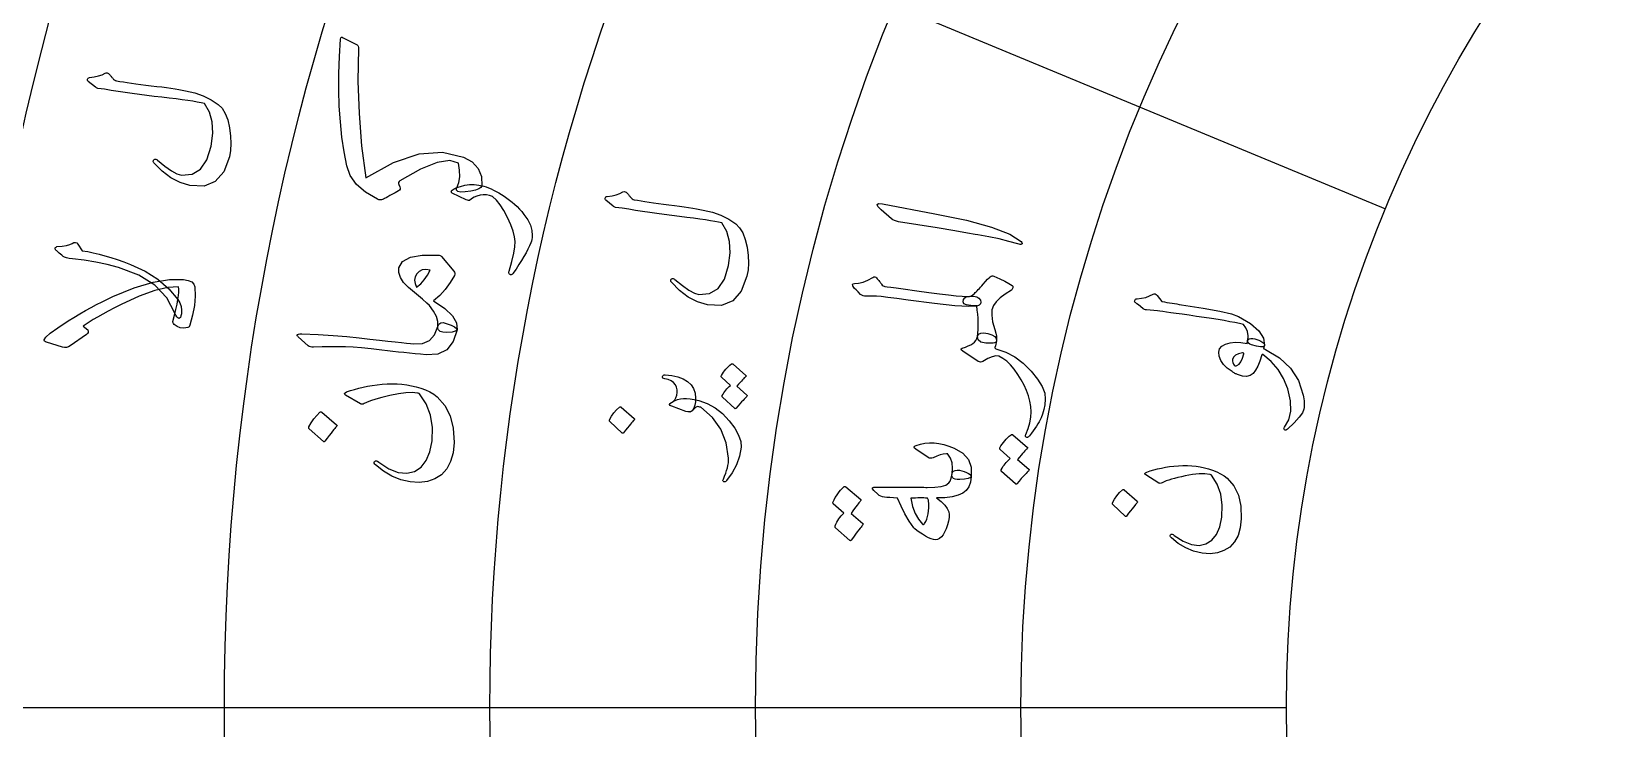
# Model space of a CAD drawing. Header units: millimetres. Extents: x -65 to 65, y -65 to 74.
# Drawn here: x -42.93 to -16.32, y -0.35 to 11.34 of the extents above; entities that cross this region are included whole.
import ezdxf

# ---------------------------------------------------------------- set-up
doc = ezdxf.new("R2010")
doc.units = ezdxf.units.MM
for name, color, linetype in [('CUT_OUTER', 1, 'Continuous'), ('ENGRAVE', 7, 'Continuous'), ('ENGRAVE_FINE', 8, 'Continuous'), ('GUIDE', 3, 'Continuous'), ('TEXT', 5, 'Continuous')]:
    doc.layers.add(name, color=color, linetype=linetype)

msp = doc.modelspace()

# ---------------------------------------------------------------- linework, layer by layer
at = {"layer": 'CUT_OUTER'}
msp.add_arc((0.0001, -0.0001), 64.9999, 179.965066, 0.000048, dxfattribs=at)
at = {"layer": 'ENGRAVE'}
for radius in [57.525, 48.6086, 39.6922, 30.7759, 21.8595]:
    msp.add_circle((0, 0), radius, dxfattribs=at)
at = {"layer": 'ENGRAVE_FINE'}
for points in [[(-28.4332, 11.7774), (-20.1955, 8.3653)], [(-48.6086, 0), (-39.6922, 0)], [(-39.6923, 0), (-30.7759, 0)], [(-30.7759, 0), (-21.8595, 0)]]:
    msp.add_lwpolyline(points, dxfattribs=at)
for radius in [53.0668, 44.1504, 35.2341, 26.3177]:
    msp.add_circle((0, 0), radius, dxfattribs=at)
at = {"layer": 'GUIDE'}
msp.add_circle((0, 0), 59.475, dxfattribs=at)
at = {"layer": 'TEXT'}
for points in [[(-37.6976, 11.2371), (-37.4652, 11.1159), (-37.4541, 11.1062), (-37.4466, 11.0925), (-37.4426, 11.0748), (-37.4421, 11.0533), (-37.45, 10.5094), (-37.4321, 9.966), (-37.3884, 9.4239), (-37.3191, 8.8838), (-36.8521, 9.1456), (-36.4223, 9.2888), (-36.031, 9.3173), (-35.6784, 9.2349), (-35.5312, 9.1519), (-35.4312, 9.0434), (-35.3779, 8.9095), (-35.3713, 8.7501), (-35.384, 8.7229), (-35.4192, 8.6994), (-35.4768, 8.6795), (-35.5568, 8.6631), (-35.652, 8.6503), (-35.7236, 8.6482), (-35.7716, 8.657), (-35.7959, 8.6769), (-35.7982, 8.6858), (-35.7978, 8.6959), (-35.7948, 8.7072), (-35.7892, 8.7198), (-35.7562, 8.8061), (-35.7411, 8.9038), (-35.7438, 9.013), (-35.7643, 9.134), (-35.9081, 9.1777), (-36.1198, 9.1438), (-36.3993, 9.0304), (-36.7457, 8.8348), (-36.76, 8.8227), (-36.7678, 8.8087), (-36.7691, 8.7926), (-36.7639, 8.7744), (-36.747, 8.7362), (-36.7401, 8.7141), (-36.7418, 8.695), (-36.7521, 8.679), (-36.771, 8.6659), (-36.8238, 8.6368), (-36.871, 8.6109), (-36.9124, 8.588), (-36.9483, 8.5684), (-36.9785, 8.5519), (-37.0031, 8.5386), (-37.022, 8.5286), (-37.0353, 8.5217), (-37.0563, 8.5156), (-37.0779, 8.5143), (-37.1003, 8.518), (-37.1234, 8.5267), (-37.3238, 8.6434), (-37.4767, 8.776), (-37.5818, 8.9244), (-37.6389, 9.0885), (-37.683, 9.3249), (-37.7185, 9.5702), (-37.7451, 9.8241), (-37.7628, 10.0867), (-37.7714, 10.3574), (-37.771, 10.6356), (-37.7613, 10.9213), (-37.7422, 11.2142), (-37.7397, 11.2338), (-37.7314, 11.2442), (-37.7174, 11.2452), (-37.6976, 11.2371)], [(-41.9791, 10.5031), (-41.9872, 10.5112), (-41.9922, 10.5202), (-41.9941, 10.5302), (-41.9928, 10.5412), (-41.9884, 10.5513), (-41.9808, 10.559), (-41.9702, 10.5641), (-41.9565, 10.5667), (-41.8772, 10.579), (-41.8071, 10.5956), (-41.7463, 10.6166), (-41.6948, 10.6421), (-41.6768, 10.6489), (-41.6585, 10.6475), (-41.6398, 10.6378), (-41.6207, 10.6198), (-41.6119, 10.6091), (-41.6035, 10.599), (-41.5954, 10.5894), (-41.5875, 10.5803), (-41.5801, 10.5718), (-41.5734, 10.5639), (-41.5674, 10.5565), (-41.562, 10.5498), (-41.5521, 10.5383), (-41.5392, 10.5285), (-41.5233, 10.5207), (-41.5045, 10.5146), (-41.4495, 10.5048), (-41.3894, 10.4949), (-41.3241, 10.4849), (-41.2536, 10.4749), (-41.178, 10.4647), (-41.0974, 10.4539), (-41.0116, 10.4427), (-40.9208, 10.431), (-40.8298, 10.4206), (-40.7445, 10.4101), (-40.6648, 10.3995), (-40.5908, 10.3889), (-40.5221, 10.3783), (-40.4585, 10.368), (-40.4001, 10.3579), (-40.3468, 10.3481), (-40.1907, 10.3125), (-40.0471, 10.2622), (-39.9159, 10.1974), (-39.7971, 10.1182), (-39.7317, 10.0542), (-39.6782, 9.9675), (-39.6364, 9.8583), (-39.6061, 9.7265), (-39.5879, 9.5877), (-39.5819, 9.4602), (-39.5882, 9.344), (-39.6069, 9.2388), (-39.7032, 8.9869), (-39.8453, 8.8225), (-40.0342, 8.7453), (-40.2705, 8.756), (-40.4373, 8.8066), (-40.5938, 8.8874), (-40.7398, 8.9986), (-40.8751, 9.1405), (-40.8825, 9.1507), (-40.8863, 9.1605), (-40.8865, 9.1699), (-40.883, 9.1789), (-40.877, 9.188), (-40.8704, 9.1944), (-40.8632, 9.1982), (-40.8553, 9.1994), (-40.844, 9.1989), (-40.8337, 9.1962), (-40.8243, 9.1911), (-40.8159, 9.1838), (-40.6917, 9.0797), (-40.5831, 9.0032), (-40.4903, 8.954), (-40.4133, 8.9318), (-40.2337, 8.9468), (-40.0912, 9.033), (-39.9854, 9.1903), (-39.9154, 9.4187), (-39.8885, 9.6332), (-39.8982, 9.8237), (-39.9449, 9.9906), (-40.029, 10.1342), (-40.0842, 10.1456), (-40.1489, 10.1575), (-40.2233, 10.17), (-40.3074, 10.183), (-40.4013, 10.1964), (-40.5053, 10.21), (-40.6195, 10.2238), (-40.7437, 10.2377), (-40.8716, 10.2534), (-40.9974, 10.2693), (-41.121, 10.2854), (-41.2424, 10.3018), (-41.3617, 10.3185), (-41.4788, 10.336), (-41.5936, 10.3541), (-41.7061, 10.3729), (-41.8156, 10.3863), (-41.8276, 10.3899), (-41.8385, 10.3946), (-41.8483, 10.4002), (-41.857, 10.4069)], [(-35.8706, 8.6764), (-35.8372, 8.7006), (-35.7903, 8.7228), (-35.7299, 8.7431), (-35.6559, 8.7613), (-35.5769, 8.7735), (-35.4977, 8.7749), (-35.4183, 8.7657), (-35.3387, 8.7457), (-35.2983, 8.7329), (-35.257, 8.7177), (-35.2149, 8.7003), (-35.1719, 8.6807), (-35.1281, 8.6586), (-35.0836, 8.6339), (-35.0383, 8.6065), (-34.9923, 8.5764), (-34.9477, 8.5461), (-34.9041, 8.5136), (-34.8615, 8.4789), (-34.8199, 8.4421), (-34.7792, 8.403), (-34.7395, 8.3618), (-34.7008, 8.3185), (-34.663, 8.273), (-34.5995, 8.1814), (-34.555, 8.0918), (-34.5293, 8.0043), (-34.5226, 7.9186), (-34.5246, 7.8844), (-34.5293, 7.8526), (-34.5367, 7.8232), (-34.5467, 7.7961), (-34.5695, 7.7439), (-34.5965, 7.6882), (-34.6276, 7.6289), (-34.6628, 7.5659), (-34.7024, 7.4994), (-34.7465, 7.4293), (-34.7952, 7.3556), (-34.8484, 7.2782), (-34.8529, 7.271), (-34.8594, 7.2654), (-34.8678, 7.2616), (-34.8782, 7.2595), (-34.8875, 7.2595), (-34.8961, 7.2624), (-34.9041, 7.2683), (-34.9115, 7.2772), (-34.9149, 7.2846), (-34.9163, 7.2942), (-34.9159, 7.3062), (-34.9136, 7.3204), (-34.8668, 7.4834), (-34.8336, 7.6202), (-34.8145, 7.7311), (-34.8097, 7.8161), (-34.8202, 7.8982), (-34.8449, 7.9926), (-34.8837, 8.0995), (-34.9365, 8.2191), (-34.9984, 8.3359), (-35.0615, 8.4334), (-35.1258, 8.5117), (-35.1915, 8.5705), (-35.2418, 8.5907), (-35.293, 8.6016), (-35.3451, 8.6031), (-35.3981, 8.5951), (-35.4522, 8.5793), (-35.5, 8.5591), (-35.5413, 8.5346), (-35.5762, 8.5057), (-35.5833, 8.5032), (-35.595, 8.5047), (-35.6115, 8.51), (-35.6326, 8.5192), (-35.8667, 8.6308), (-35.8726, 8.6351), (-35.8773, 8.6408), (-35.8807, 8.6481), (-35.8827, 8.657), (-35.882, 8.6638), (-35.8798, 8.6693), (-35.8759, 8.6735), (-35.8706, 8.6764)], [(-33.2863, 8.509), (-33.2944, 8.5172), (-33.2993, 8.5264), (-33.3011, 8.5365), (-33.2997, 8.5476), (-33.2952, 8.5578), (-33.2876, 8.5655), (-33.2769, 8.5707), (-33.2632, 8.5733), (-33.1837, 8.5854), (-33.1135, 8.602), (-33.0525, 8.623), (-33.0006, 8.6485), (-32.9826, 8.6553), (-32.9643, 8.6538), (-32.9457, 8.6439), (-32.9267, 8.6257), (-32.9181, 8.6149), (-32.9097, 8.6047), (-32.9016, 8.595), (-32.8939, 8.5858), (-32.8865, 8.5771), (-32.8799, 8.5691), (-32.8739, 8.5617), (-32.8686, 8.5549), (-32.8588, 8.5432), (-32.8459, 8.5333), (-32.8301, 8.5253), (-32.8113, 8.5192), (-32.7564, 8.509), (-32.6964, 8.4988), (-32.6311, 8.4885), (-32.5607, 8.4782), (-32.4851, 8.4675), (-32.4045, 8.4563), (-32.3188, 8.4446), (-32.2281, 8.4324), (-32.1372, 8.4215), (-32.0519, 8.4105), (-31.9723, 8.3994), (-31.8983, 8.3883), (-31.8296, 8.3773), (-31.7662, 8.3666), (-31.7078, 8.3561), (-31.6546, 8.346), (-31.4987, 8.3093), (-31.3554, 8.258), (-31.2247, 8.1924), (-31.1063, 8.1126), (-31.0413, 8.0483), (-30.9882, 7.9616), (-30.9468, 7.8525), (-30.917, 7.7211), (-30.8992, 7.5828), (-30.8934, 7.456), (-30.8997, 7.3403), (-30.9184, 7.2358), (-31.0143, 6.9852), (-31.1559, 6.8214), (-31.3445, 6.7442), (-31.5808, 6.7542), (-31.7478, 6.8043), (-31.9045, 6.8845), (-32.0509, 6.9954), (-32.1864, 7.1372), (-32.1939, 7.1474), (-32.1977, 7.1573), (-32.1978, 7.1667), (-32.1944, 7.1757), (-32.1884, 7.1849), (-32.1818, 7.1913), (-32.1746, 7.1951), (-32.1667, 7.1963), (-32.1554, 7.1959), (-32.1451, 7.1931), (-32.1357, 7.1881), (-32.1272, 7.1808), (-32.0029, 7.0768), (-31.8942, 7.0004), (-31.8012, 6.9514), (-31.7242, 6.9294), (-31.5446, 6.9448), (-31.4023, 7.031), (-31.2968, 7.1879), (-31.2268, 7.4156), (-31.1996, 7.6293), (-31.2087, 7.8194), (-31.2548, 7.9862), (-31.3381, 8.13), (-31.3932, 8.1417), (-31.4579, 8.1541), (-31.5323, 8.167), (-31.6162, 8.1805), (-31.7101, 8.1944), (-31.814, 8.2086), (-31.9281, 8.223), (-32.0523, 8.2375), (-32.1801, 8.2538), (-32.3058, 8.2703), (-32.4293, 8.287), (-32.5507, 8.3038), (-32.67, 8.3211), (-32.7869, 8.3391), (-32.9017, 8.3576), (-33.0141, 8.3768), (-33.1236, 8.3907), (-33.1356, 8.3944), (-33.1464, 8.3991), (-33.1562, 8.4048), (-33.1649, 8.4116)], [(-28.6641, 8.3482), (-28.7181, 8.4023), (-28.7324, 8.4374), (-28.7069, 8.4533), (-28.6418, 8.45), (-27.7657, 8.2811), (-27.2291, 8.1734), (-26.809, 8.0589), (-26.5048, 7.9393), (-26.3162, 7.8155), (-26.3026, 7.7993), (-26.2964, 7.7866), (-26.2977, 7.7775), (-26.3064, 7.772), (-26.3184, 7.7691), (-26.3329, 7.7688), (-26.3499, 7.771), (-26.3695, 7.7759), (-26.5201, 7.8203), (-26.6818, 7.8605), (-26.8547, 7.8964), (-27.0388, 7.9278), (-27.0867, 7.9369), (-27.2163, 7.9598), (-27.4279, 7.9965), (-27.7215, 8.0465), (-28.3747, 8.1489), (-28.4087, 8.1567), (-28.4391, 8.1674), (-28.4658, 8.181), (-28.4889, 8.1976)], [(-40.4758, 6.8436), (-40.4422, 6.7873), (-40.4208, 6.7286), (-40.4115, 6.6676), (-40.4144, 6.6042), (-40.4222, 6.5688), (-40.4323, 6.5443), (-40.4447, 6.5306), (-40.4594, 6.5277), (-40.4766, 6.5353), (-40.493, 6.5525), (-40.5086, 6.5792), (-40.5235, 6.6156), (-40.6583, 6.872), (-40.8602, 7.085), (-41.13, 7.2544), (-41.4683, 7.3797), (-41.6604, 7.4296), (-41.8537, 7.4709), (-42.048, 7.5037), (-42.2436, 7.5278), (-42.3002, 7.5347), (-42.3447, 7.5433), (-42.377, 7.5535), (-42.3972, 7.5654), (-42.4227, 7.5876), (-42.4454, 7.6072), (-42.4652, 7.6241), (-42.4823, 7.6385), (-42.4965, 7.6504), (-42.5079, 7.6601), (-42.5163, 7.6676), (-42.5219, 7.6729), (-42.5285, 7.6826), (-42.5324, 7.6918), (-42.5335, 7.7006), (-42.5318, 7.7088), (-42.5262, 7.7184), (-42.5198, 7.7254), (-42.5127, 7.7296), (-42.5048, 7.7312), (-42.4165, 7.7406), (-42.3445, 7.753), (-42.2887, 7.7682), (-42.2491, 7.7864), (-42.2207, 7.8005), (-42.1953, 7.8028), (-42.1729, 7.7933), (-42.1534, 7.7722), (-42.0783, 7.6637), (-41.9876, 7.6488), (-41.8942, 7.6298), (-41.798, 7.6067), (-41.6991, 7.5796), (-41.5972, 7.5487), (-41.492, 7.5141), (-41.3836, 7.4759), (-41.272, 7.4341), (-41.0238, 7.3203), (-40.8086, 7.1839), (-40.626, 7.0249), (-40.4758, 6.8436)], [(-36.7627, 7.378), (-36.7004, 7.4827), (-36.5699, 7.5528), (-36.3715, 7.5882), (-36.1052, 7.5887), (-36.0864, 7.5868), (-36.0705, 7.5823), (-36.0574, 7.5752), (-36.0472, 7.5655), (-35.8424, 7.3212), (-35.8302, 7.3048), (-35.8243, 7.2874), (-35.8246, 7.2689), (-35.8311, 7.2495), (-35.9027, 7.1273), (-35.9848, 7.0151), (-36.0775, 6.9127), (-36.1808, 6.8201), (-35.993, 6.6947), (-35.8647, 6.5725), (-35.7959, 6.4534), (-35.7866, 6.3367), (-35.7935, 6.325), (-35.8098, 6.3146), (-35.8356, 6.3053), (-35.8708, 6.2973), (-35.9558, 6.2902), (-36.0222, 6.2939), (-36.0703, 6.3084), (-36.0999, 6.3338), (-36.1057, 6.3467), (-36.1089, 6.3609), (-36.1096, 6.3765), (-36.1077, 6.3935), (-36.1072, 6.4764), (-36.1309, 6.5619), (-36.1788, 6.6502), (-36.2509, 6.7415), (-36.2946, 6.7838), (-36.3672, 6.8488), (-36.4686, 6.9365), (-36.5987, 7.0474), (-36.6826, 7.1311), (-36.7379, 7.2142), (-36.7646, 7.2966), (-36.7627, 7.378)], [(-36.4651, 7.0513), (-36.3965, 7.1074), (-36.3358, 7.174), (-36.2831, 7.2513), (-36.2381, 7.3392), (-36.3091, 7.3483), (-36.37, 7.3409), (-36.4207, 7.3171), (-36.4614, 7.2767), (-36.4883, 7.2262), (-36.4979, 7.1717), (-36.4901, 7.1134), (-36.4651, 7.0513)], [(-28.2934, 7.0227), (-28.0661, 6.9906), (-27.8639, 6.9628), (-27.6866, 6.9397), (-27.5344, 6.9211), (-27.4073, 6.9072), (-27.3056, 6.8982), (-27.2293, 6.8941), (-27.1784, 6.895), (-27.1121, 6.8982), (-27.0602, 6.8891), (-27.0226, 6.868), (-26.9992, 6.8347), (-26.9907, 6.799), (-26.9977, 6.7704), (-27.0201, 6.749), (-27.058, 6.7346), (-27.1912, 6.7256), (-27.4274, 6.7393), (-27.7668, 6.775), (-28.2095, 6.8322), (-28.3993, 6.86), (-28.551, 6.8808), (-28.6649, 6.8948), (-28.7407, 6.902), (-28.9126, 6.8999), (-28.9425, 6.9014), (-28.9688, 6.9064), (-28.9915, 6.915), (-29.0104, 6.9272), (-29.0534, 6.9714), (-29.0866, 7.0059), (-29.11, 7.0307), (-29.1236, 7.0456), (-29.1421, 7.074), (-29.1462, 7.0949), (-29.1357, 7.1082), (-29.1107, 7.1141), (-29.0428, 7.1191), (-28.9687, 7.1378), (-28.8883, 7.1701), (-28.8017, 7.216), (-28.7848, 7.224), (-28.7694, 7.2256), (-28.7557, 7.2207), (-28.7436, 7.2093), (-28.7298, 7.1924), (-28.7168, 7.1765), (-28.7048, 7.1616), (-28.6937, 7.1476), (-28.6835, 7.1346), (-28.6742, 7.1226), (-28.6659, 7.1116), (-28.6585, 7.1015), (-28.6454, 7.0865), (-28.6314, 7.0752), (-28.6164, 7.0676), (-28.6006, 7.0637), (-28.5649, 7.06), (-28.5018, 7.052), (-28.4113, 7.0396), (-28.2934, 7.0227)], [(-27.2875, 6.8029), (-27.2807, 6.8451), (-27.2619, 6.875), (-27.2313, 6.8925), (-27.1889, 6.8977), (-27.1681, 6.8996), (-27.146, 6.9082), (-27.1228, 6.9235), (-27.0982, 6.9454), (-27.0846, 6.9596), (-27.0695, 6.9752), (-27.0528, 6.9923), (-27.0346, 7.0108), (-27.0152, 7.0309), (-26.9951, 7.0527), (-26.9744, 7.076), (-26.9529, 7.1011), (-26.9127, 7.1476), (-26.8794, 7.1838), (-26.853, 7.2096), (-26.8336, 7.2253), (-26.8175, 7.2351), (-26.8024, 7.2401), (-26.788, 7.2401), (-26.7745, 7.2353), (-26.6739, 7.1927), (-26.5885, 7.1529), (-26.5182, 7.1159), (-26.4631, 7.0816), (-26.4567, 7.0749), (-26.4532, 7.0662), (-26.4525, 7.0555), (-26.4547, 7.0428), (-26.4595, 7.0275), (-26.4648, 7.0154), (-26.4706, 7.0067), (-26.477, 7.0013), (-26.5818, 6.9365), (-26.6672, 6.8716), (-26.7332, 6.8068), (-26.7796, 6.7424), (-26.8039, 6.6714), (-26.8086, 6.5808), (-26.7934, 6.4709), (-26.7581, 6.342), (-26.7402, 6.2797), (-26.7293, 6.2269), (-26.7254, 6.1836), (-26.7286, 6.1496), (-26.7351, 6.1343), (-26.7468, 6.1229), (-26.7636, 6.1154), (-26.7856, 6.1118), (-26.907, 6.1099), (-26.991, 6.1276), (-27.0375, 6.1652), (-27.0464, 6.2227), (-27.04, 6.2807), (-27.0358, 6.3406), (-27.0338, 6.4025), (-27.0339, 6.4663), (-27.0366, 6.532), (-27.0419, 6.5993), (-27.0499, 6.6683), (-27.0607, 6.739), (-27.1605, 6.742), (-27.2316, 6.7536), (-27.2739, 6.7739), (-27.2875, 6.8029)], [(-40.5559, 6.4754), (-40.5289, 6.5821), (-40.5062, 6.679), (-40.4879, 6.766), (-40.4742, 6.8434), (-40.4649, 6.9111), (-40.4597, 6.9694), (-40.4586, 7.0184), (-40.4619, 7.058), (-40.6397, 7.0482), (-40.86, 6.9959), (-41.1225, 6.9002), (-41.427, 6.7598), (-41.5395, 6.7028), (-41.6427, 6.6489), (-41.7364, 6.5983), (-41.8208, 6.5509), (-41.8957, 6.5068), (-41.9608, 6.466), (-42.0161, 6.4286), (-42.0617, 6.3946), (-41.9863, 6.3331), (-41.9795, 6.3108), (-41.9813, 6.2907), (-41.9917, 6.2726), (-42.0108, 6.2567), (-42.2797, 6.0653), (-42.3108, 6.0484), (-42.3428, 6.0392), (-42.3758, 6.0376), (-42.4097, 6.0437), (-42.6805, 6.1296), (-42.6994, 6.1368), (-42.7125, 6.1452), (-42.7196, 6.1549), (-42.7209, 6.1659), (-42.6932, 6.2123), (-42.617, 6.281), (-42.4921, 6.3719), (-42.3185, 6.4841), (-42.22, 6.5449), (-42.1229, 6.6028), (-42.0271, 6.6579), (-41.9326, 6.7103), (-41.8395, 6.7598), (-41.7477, 6.8067), (-41.6574, 6.8508), (-41.5684, 6.8923), (-41.2079, 7.0388), (-40.8891, 7.135), (-40.6123, 7.1824), (-40.3778, 7.1824), (-40.2987, 7.1661), (-40.2407, 7.1395), (-40.2037, 7.1025), (-40.1877, 7.0552), (-40.1837, 6.9014), (-40.197, 6.7435), (-40.2276, 6.5813), (-40.2753, 6.4146), (-40.2804, 6.3993), (-40.2869, 6.3876), (-40.295, 6.3792), (-40.3045, 6.3743), (-40.3735, 6.3645), (-40.4348, 6.37), (-40.4884, 6.3907), (-40.5343, 6.4268), (-40.5473, 6.4414), (-40.5552, 6.4543), (-40.5581, 6.4657), (-40.5559, 6.4754)], [(-24.2647, 6.6886), (-24.3092, 6.7249), (-24.3446, 6.7535), (-24.3708, 6.7742), (-24.3879, 6.787), (-24.3985, 6.7962), (-24.4051, 6.8061), (-24.4078, 6.8167), (-24.4066, 6.828), (-24.4012, 6.8397), (-24.3925, 6.8483), (-24.3805, 6.8537), (-24.3653, 6.8559), (-24.291, 6.8647), (-24.2219, 6.8806), (-24.1578, 6.9035), (-24.0987, 6.9335), (-24.0803, 6.9413), (-24.0625, 6.9399), (-24.0452, 6.9294), (-24.0284, 6.9097), (-23.953, 6.8103), (-23.9086, 6.803), (-23.865, 6.7959), (-23.8222, 6.7889), (-23.7801, 6.7822), (-23.7389, 6.7757), (-23.6984, 6.7694), (-23.6587, 6.7633), (-23.6197, 6.7574), (-23.2595, 6.7017), (-22.9802, 6.6498), (-22.7818, 6.6027), (-22.6639, 6.5608), (-22.463, 6.4401), (-22.3235, 6.3191), (-22.2453, 6.1976), (-22.2283, 6.0752), (-22.2292, 6.0722), (-22.23, 6.0691), (-22.2308, 6.0661), (-22.2317, 6.0631), (-22.254, 6.0498), (-22.2972, 6.0491), (-22.3612, 6.061), (-22.4459, 6.0854), (-22.4766, 6.0968), (-22.4972, 6.1116), (-22.5077, 6.1299), (-22.508, 6.1516), (-22.5023, 6.2338), (-22.5128, 6.3065), (-22.5395, 6.3699), (-22.5825, 6.424), (-22.6482, 6.4399), (-22.7233, 6.4561), (-22.8079, 6.4727), (-22.9021, 6.4896), (-23.0054, 6.507), (-23.1174, 6.5247), (-23.238, 6.5428), (-23.3672, 6.5613), (-23.4941, 6.5803), (-23.6082, 6.5969), (-23.7096, 6.611), (-23.7982, 6.6229), (-23.8741, 6.6328), (-23.9369, 6.6413), (-23.9868, 6.6483), (-24.0237, 6.6539), (-24.2097, 6.6699), (-24.2275, 6.6737), (-24.2426, 6.6781), (-24.255, 6.6831), (-24.2647, 6.6886)], [(-38.4528, 6.2201), (-38.4623, 6.2291), (-38.4684, 6.2371), (-38.4709, 6.2441), (-38.47, 6.2499), (-38.4638, 6.2581), (-38.4484, 6.2638), (-38.4238, 6.2671), (-38.3899, 6.2678), (-38.1178, 6.255), (-37.8667, 6.2395), (-37.6366, 6.2214), (-37.4276, 6.201), (-37.2494, 6.1805), (-37.0897, 6.1623), (-36.9483, 6.1463), (-36.8255, 6.1327), (-36.7211, 6.1212), (-36.6352, 6.1116), (-36.5678, 6.104), (-36.5189, 6.0982), (-36.3684, 6.1056), (-36.2499, 6.1573), (-36.1631, 6.2533), (-36.1077, 6.3935), (-36.0899, 6.4321), (-36.0603, 6.4534), (-36.019, 6.4576), (-35.9661, 6.4447), (-35.8848, 6.4132), (-35.8277, 6.3847), (-35.795, 6.3592), (-35.7866, 6.3367), (-35.8491, 6.1385), (-35.9562, 6.0025), (-36.1085, 5.9285), (-36.3064, 5.9167), (-36.3989, 5.9248), (-36.4914, 5.9335), (-36.5841, 5.943), (-36.6769, 5.9531), (-36.7698, 5.9637), (-36.8629, 5.9745), (-36.9563, 5.9856), (-37.0498, 5.9969), (-37.2281, 6.0187), (-37.3892, 6.0349), (-37.533, 6.0454), (-37.6597, 6.0502), (-37.7819, 6.0513), (-37.9124, 6.0508), (-38.0512, 6.0486), (-38.1982, 6.0447), (-38.2245, 6.0453), (-38.2479, 6.0497), (-38.2684, 6.058), (-38.2859, 6.0701)], [(-27.035, 5.8066), (-27.2948, 5.9767), (-27.3147, 5.9937), (-27.3232, 6.0078), (-27.3203, 6.019), (-27.306, 6.0271), (-27.2499, 6.0456), (-27.2011, 6.0647), (-27.1596, 6.0844), (-27.1253, 6.1048), (-27.0971, 6.1291), (-27.0744, 6.1575), (-27.0572, 6.1899), (-27.0456, 6.2262), (-27.0275, 6.2606), (-26.9923, 6.28), (-26.9401, 6.2843), (-26.8709, 6.2737), (-26.8038, 6.2525), (-26.7575, 6.2253), (-26.7322, 6.1922), (-26.7278, 6.1531), (-26.7328, 6.125), (-26.7388, 6.0966), (-26.7458, 6.0681), (-26.7537, 6.0392), (-26.7535, 6.034), (-26.7506, 6.0286), (-26.7448, 6.023), (-26.7364, 6.0172), (-26.5733, 5.9612), (-26.4208, 5.88), (-26.2788, 5.7742), (-26.1469, 5.6441), (-26.0368, 5.5082), (-25.9602, 5.3843), (-25.9174, 5.272), (-25.9084, 5.1709), (-25.9189, 5.0796), (-25.9342, 4.9971), (-25.9545, 4.9234), (-25.9799, 4.8584), (-25.9958, 4.8273), (-26.0139, 4.7941), (-26.0342, 4.7589), (-26.0567, 4.7216), (-26.0816, 4.6826), (-26.1096, 4.6422), (-26.1405, 4.6002), (-26.1743, 4.5567), (-26.1822, 4.5456), (-26.1905, 4.5377), (-26.1991, 4.5329), (-26.2081, 4.5312), (-26.2199, 4.5311), (-26.229, 4.5331), (-26.2354, 4.5372), (-26.2391, 4.5435), (-26.2421, 4.5515), (-26.2427, 4.5599), (-26.241, 4.5687), (-26.2368, 4.578), (-26.1952, 4.6805), (-26.1661, 4.7781), (-26.1494, 4.8709), (-26.1453, 4.9592), (-26.1527, 5.0488), (-26.1684, 5.1382), (-26.1924, 5.2274), (-26.2247, 5.3167), (-26.2651, 5.4061), (-26.3132, 5.496), (-26.369, 5.5864), (-26.4327, 5.6773), (-26.4931, 5.7486), (-26.5553, 5.8085), (-26.6196, 5.8569), (-26.6859, 5.8939), (-26.7368, 5.8986), (-26.7991, 5.8854), (-26.8727, 5.8541), (-26.9576, 5.8046), (-26.9753, 5.7965), (-26.9941, 5.7942), (-27.014, 5.7976), (-27.035, 5.8066)], [(-22.2106, 6.0053), (-21.9735, 5.866), (-21.7897, 5.6921), (-21.6584, 5.4841), (-21.5784, 5.2421), (-21.5721, 5.2096), (-21.567, 5.1779), (-21.5631, 5.1469), (-21.5605, 5.1166), (-21.5593, 5.0872), (-21.5596, 5.059), (-21.5615, 5.0319), (-21.565, 5.006), (-21.5892, 4.945), (-21.6434, 4.8691), (-21.7274, 4.7777), (-21.8412, 4.6703), (-21.8565, 4.6593), (-21.8702, 4.6539), (-21.8823, 4.6539), (-21.8929, 4.6595), (-21.9, 4.6684), (-21.902, 4.6786), (-21.8987, 4.69), (-21.8902, 4.7026), (-21.8165, 4.8243), (-21.7836, 4.9716), (-21.7911, 5.1452), (-21.8382, 5.3462), (-21.9063, 5.5189), (-21.9979, 5.6721), (-22.1136, 5.8057), (-22.2537, 5.9195), (-22.2594, 5.9204), (-22.2644, 5.9199), (-22.2684, 5.9179), (-22.2716, 5.9145), (-22.3054, 5.8116), (-22.3409, 5.7256), (-22.3784, 5.6567), (-22.418, 5.6048), (-22.4679, 5.5693), (-22.5285, 5.5542), (-22.5997, 5.5595), (-22.6817, 5.5854), (-22.6923, 5.5899), (-22.703, 5.5948), (-22.7138, 5.6001), (-22.7248, 5.6059), (-22.736, 5.6122), (-22.7477, 5.619), (-22.7599, 5.6263), (-22.7725, 5.6341), (-22.8528, 5.6928), (-22.9157, 5.7558), (-22.9612, 5.823), (-22.9894, 5.8943), (-22.9972, 5.9621), (-22.9821, 6.0186), (-22.9441, 6.0636), (-22.8831, 6.0969), (-22.8047, 6.1191), (-22.7179, 6.1284), (-22.623, 6.1249), (-22.5197, 6.1087), (-22.5182, 6.1147), (-22.5169, 6.1207), (-22.5158, 6.1265), (-22.515, 6.1321), (-22.5142, 6.1378), (-22.5131, 6.1435), (-22.5118, 6.1495), (-22.5103, 6.1555), (-22.5001, 6.175), (-22.4823, 6.1874), (-22.4568, 6.1927), (-22.4237, 6.191), (-22.3886, 6.1844), (-22.354, 6.1742), (-22.32, 6.1605), (-22.2865, 6.1433), (-22.2579, 6.125), (-22.2385, 6.1081), (-22.2284, 6.0925), (-22.2275, 6.0782), (-22.2432, 6.0206), (-22.2376, 6.0187), (-22.2304, 6.0156), (-22.2214, 6.0111), (-22.2106, 6.0053)], [(-22.5983, 5.9518), (-22.6639, 5.9344), (-22.7135, 5.9094), (-22.7471, 5.8768), (-22.7647, 5.8367), (-22.7645, 5.81), (-22.7596, 5.785), (-22.7501, 5.7618), (-22.736, 5.7403), (-22.7276, 5.7324), (-22.7173, 5.729), (-22.705, 5.73), (-22.6907, 5.7355), (-22.6544, 5.7601), (-22.6233, 5.8013), (-22.5974, 5.8589), (-22.5766, 5.933), (-22.5762, 5.9411), (-22.5796, 5.9469), (-22.587, 5.9505), (-22.5983, 5.9518)], [(-31.3451, 5.5414), (-31.3483, 5.546), (-31.3498, 5.5518), (-31.3493, 5.5589), (-31.347, 5.5673), (-31.3299, 5.5958), (-31.3117, 5.623), (-31.2925, 5.649), (-31.2723, 5.6738), (-31.2507, 5.6976), (-31.2277, 5.7204), (-31.2032, 5.7423), (-31.1773, 5.7634), (-31.1698, 5.767), (-31.1625, 5.7678), (-31.1553, 5.7659), (-31.1482, 5.7612), (-30.9342, 5.5698), (-30.9318, 5.5652), (-30.9328, 5.5593), (-30.9374, 5.552), (-30.9455, 5.5434), (-30.9526, 5.5377), (-30.9625, 5.5283), (-30.9754, 5.515), (-30.9913, 5.4978), (-31.0103, 5.4767), (-31.0326, 5.4513), (-31.0583, 5.4218), (-31.0874, 5.388), (-30.92, 5.2394), (-30.9152, 5.233), (-30.915, 5.2259), (-30.9193, 5.218), (-30.9284, 5.2093), (-30.9362, 5.2018), (-30.948, 5.1898), (-30.9638, 5.1734), (-30.9836, 5.1524), (-31.0075, 5.1267), (-31.0355, 5.0956), (-31.0675, 5.0593), (-31.1036, 5.0176), (-31.1092, 5.0135), (-31.1143, 5.0122), (-31.119, 5.0135), (-31.1232, 5.0176), (-31.3305, 5.2069), (-31.3338, 5.2115), (-31.3353, 5.2173), (-31.3349, 5.2244), (-31.3327, 5.2328), (-31.3197, 5.2573), (-31.3055, 5.2808), (-31.2899, 5.3033), (-31.2731, 5.3247), (-31.2553, 5.3451), (-31.2365, 5.3646), (-31.2169, 5.3831), (-31.1964, 5.4006)], [(-37.64, 5.2933), (-37.5751, 5.3156), (-37.5076, 5.3365), (-37.4375, 5.356), (-37.3649, 5.374), (-37.2894, 5.3902), (-37.2105, 5.4039), (-37.1283, 5.4151), (-37.0427, 5.424), (-36.958, 5.4298), (-36.8745, 5.4316), (-36.7923, 5.4294), (-36.7113, 5.4232), (-36.6315, 5.413), (-36.5524, 5.3988), (-36.4741, 5.3806), (-36.3967, 5.3585), (-36.3163, 5.329), (-36.2431, 5.2942), (-36.1771, 5.2543), (-36.1181, 5.2092), (-35.9895, 5.0668), (-35.9001, 4.8919), (-35.8494, 4.6843), (-35.8369, 4.4435), (-35.8533, 4.2728), (-35.894, 4.1263), (-35.9591, 4.0036), (-36.0491, 3.9047), (-36.1582, 3.8344), (-36.2817, 3.7907), (-36.4196, 3.7738), (-36.572, 3.7839), (-36.7308, 3.821), (-36.8808, 3.8806), (-37.0219, 3.9631), (-37.154, 4.0685), (-37.1687, 4.0846), (-37.1761, 4.0995), (-37.1765, 4.1131), (-37.1696, 4.1255), (-37.157, 4.1363), (-37.1409, 4.1379), (-37.1212, 4.1305), (-37.098, 4.1139), (-36.9293, 4.0046), (-36.773, 3.943), (-36.6295, 3.9285), (-36.4987, 3.9606), (-36.3887, 4.0327), (-36.3035, 4.1418), (-36.2427, 4.288), (-36.2059, 4.4713), (-36.1999, 4.6976), (-36.233, 4.9047), (-36.3055, 5.0932), (-36.4179, 5.2633), (-36.4222, 5.2671), (-36.4288, 5.2703), (-36.4378, 5.273), (-36.4491, 5.2751), (-36.5398, 5.283), (-36.6472, 5.279), (-36.7715, 5.2632), (-36.9125, 5.2352), (-36.9839, 5.2181), (-37.0504, 5.2011), (-37.1121, 5.1843), (-37.169, 5.1677), (-37.2208, 5.151), (-37.2674, 5.134), (-37.3088, 5.1166), (-37.3449, 5.099), (-37.3636, 5.0909), (-37.3804, 5.0871), (-37.3952, 5.0877), (-37.408, 5.0927), (-37.6585, 5.2395), (-37.6725, 5.252), (-37.6741, 5.2652), (-37.6632, 5.2789), (-37.64, 5.2933)], [(-32.3341, 5.5514), (-32.329, 5.5666), (-32.3199, 5.577), (-32.3067, 5.5825), (-32.2894, 5.5832), (-32.1776, 5.5706), (-32.0782, 5.5475), (-31.9912, 5.5139), (-31.9166, 5.47), (-31.8569, 5.4156), (-31.8144, 5.3505), (-31.7891, 5.2747), (-31.7809, 5.1881), (-31.7834, 5.1288), (-31.7936, 5.074), (-31.8116, 5.0236), (-31.8374, 4.9777), (-31.8535, 4.9629), (-31.8765, 4.9563), (-31.9064, 4.9582), (-31.9431, 4.9683), (-32.1776, 5.0537), (-32.1953, 5.0604), (-32.208, 5.0675), (-32.2158, 5.075), (-32.2186, 5.083), (-32.2169, 5.0911), (-32.2112, 5.099), (-32.2014, 5.1066), (-32.1876, 5.114), (-32.1568, 5.1338), (-32.1311, 5.1613), (-32.1108, 5.1965), (-32.0956, 5.2395), (-32.0877, 5.2855), (-32.0889, 5.3297), (-32.0994, 5.3723), (-32.1191, 5.4131), (-32.1495, 5.4508), (-32.1895, 5.4799), (-32.2391, 5.5004), (-32.2983, 5.5124), (-32.316, 5.5175), (-32.3279, 5.5257), (-32.3339, 5.537), (-32.3341, 5.5514)], [(-32.1871, 5.1172), (-32.1339, 5.1456), (-32.0822, 5.1665), (-32.0321, 5.1797), (-31.9837, 5.1855), (-31.9332, 5.185), (-31.8738, 5.179), (-31.8055, 5.1675), (-31.7283, 5.1505), (-31.5861, 5.1004), (-31.4537, 5.0269), (-31.331, 4.9305), (-31.2177, 4.8112), (-31.1236, 4.6856), (-31.0586, 4.5698), (-31.0228, 4.4635), (-31.0163, 4.3663), (-31.043, 4.2145), (-31.0922, 4.0707), (-31.1641, 3.9346), (-31.2588, 3.8058), (-31.2666, 3.7969), (-31.2745, 3.7904), (-31.2825, 3.7863), (-31.2906, 3.7845), (-31.2997, 3.7851), (-31.3073, 3.7874), (-31.3135, 3.7914), (-31.3183, 3.7973), (-31.3209, 3.8057), (-31.3211, 3.8142), (-31.3188, 3.8227), (-31.3141, 3.8314), (-31.2931, 3.8812), (-31.2748, 3.9291), (-31.2593, 3.9752), (-31.2467, 4.0194), (-31.237, 4.0621), (-31.2305, 4.1034), (-31.2271, 4.1433), (-31.227, 4.1819), (-31.2661, 4.4403), (-31.3566, 4.6684), (-31.4992, 4.8668), (-31.6945, 5.0357), (-31.701, 5.0381), (-31.7116, 5.0408), (-31.7262, 5.0437), (-31.7449, 5.0469), (-31.7602, 5.0441), (-31.7808, 5.0317), (-31.8065, 5.0095), (-31.8374, 4.9777), (-31.8593, 4.965), (-31.8843, 4.9592), (-31.9122, 4.9603), (-31.9431, 4.9683), (-32.1776, 5.0537), (-32.2071, 5.0683), (-32.2185, 5.0838), (-32.2119, 5.1001), (-32.1871, 5.1172)], [(-38.2693, 4.6767), (-38.2732, 4.6819), (-38.2751, 4.6888), (-38.2749, 4.6973), (-38.2728, 4.7075), (-38.2354, 4.7768), (-38.1922, 4.841), (-38.1431, 4.9), (-38.0882, 4.9538), (-38.0802, 4.9587), (-38.0727, 4.9603), (-38.0656, 4.9587), (-38.0589, 4.9538), (-37.8081, 4.7443), (-37.8023, 4.737), (-37.8018, 4.7285), (-37.8065, 4.7188), (-37.8163, 4.7078), (-37.8248, 4.6982), (-37.8376, 4.6831), (-37.8548, 4.6625), (-37.8762, 4.6362), (-37.9021, 4.6038), (-37.9324, 4.5648), (-37.967, 4.5193), (-38.006, 4.4671), (-38.0123, 4.4603), (-38.0181, 4.4572), (-38.0235, 4.4578), (-38.0285, 4.4622)], [(-33.2228, 4.7976), (-33.2262, 4.8023), (-33.2278, 4.8084), (-33.2275, 4.8159), (-33.2254, 4.8249), (-33.191, 4.8851), (-33.1514, 4.9406), (-33.1067, 4.9915), (-33.0569, 5.0378), (-33.0498, 5.0419), (-33.0431, 5.0432), (-33.0368, 5.0416), (-33.031, 5.0371), (-32.8118, 4.8477), (-32.8069, 4.8412), (-32.8066, 4.8337), (-32.8109, 4.8252), (-32.8198, 4.8157), (-32.8275, 4.8075), (-32.8392, 4.7945), (-32.8548, 4.7767), (-32.8744, 4.754), (-32.8979, 4.726), (-32.9255, 4.6924), (-32.9571, 4.653), (-32.9927, 4.6079), (-32.9984, 4.602), (-33.0037, 4.5994), (-33.0085, 4.6001), (-33.0128, 4.604)], [(-26.6685, 4.3279), (-26.6722, 4.333), (-26.6739, 4.3394), (-26.6736, 4.3473), (-26.6711, 4.3566), (-26.6524, 4.3883), (-26.6325, 4.4186), (-26.6113, 4.4477), (-26.589, 4.4753), (-26.5652, 4.5018), (-26.5398, 4.5273), (-26.5126, 4.5518), (-26.4837, 4.5753), (-26.4754, 4.5794), (-26.4672, 4.5804), (-26.4591, 4.5783), (-26.451, 4.5732), (-26.2071, 4.3641), (-26.2043, 4.3591), (-26.2053, 4.3526), (-26.2104, 4.3445), (-26.2193, 4.3349), (-26.2271, 4.3286), (-26.2381, 4.318), (-26.2524, 4.3032), (-26.2699, 4.2841), (-26.2908, 4.2605), (-26.3154, 4.2323), (-26.3437, 4.1994), (-26.3757, 4.1618), (-26.1845, 4.0002), (-26.1789, 3.9933), (-26.1785, 3.9855), (-26.1832, 3.9767), (-26.1932, 3.967), (-26.2018, 3.9586), (-26.2148, 3.9452), (-26.2322, 3.9268), (-26.254, 3.9035), (-26.2803, 3.8747), (-26.311, 3.84), (-26.3462, 3.7994), (-26.3858, 3.7528), (-26.3919, 3.7483), (-26.3976, 3.7467), (-26.4029, 3.7481), (-26.4078, 3.7525), (-26.6452, 3.9581), (-26.6491, 3.9631), (-26.6509, 3.9695), (-26.6506, 3.9774), (-26.6483, 3.9867), (-26.6343, 4.014), (-26.6187, 4.0402), (-26.6017, 4.0653), (-26.5833, 4.0892), (-26.5636, 4.112), (-26.5429, 4.1338), (-26.5212, 4.1545), (-26.4985, 4.1742)], [(-27.8775, 4.1963), (-28.0842, 4.3312), (-28.1063, 4.3499), (-28.1126, 4.3671), (-28.103, 4.3828), (-28.0777, 4.397), (-28.0049, 4.4189), (-27.9303, 4.4329), (-27.854, 4.4392), (-27.7759, 4.4378), (-27.6956, 4.4284), (-27.6127, 4.4108), (-27.5273, 4.3851), (-27.4392, 4.3514), (-27.2949, 4.2687), (-27.1992, 4.1615), (-27.1517, 4.0296), (-27.1521, 3.8725), (-27.1661, 3.8564), (-27.203, 3.8431), (-27.2628, 3.8325), (-27.3456, 3.8246), (-27.3892, 3.825), (-27.4242, 3.8311), (-27.4507, 3.8427), (-27.4687, 3.8599), (-27.4747, 3.8724), (-27.4778, 3.8864), (-27.4779, 3.9018), (-27.475, 3.9186), (-27.464, 4.0171), (-27.4716, 4.1053), (-27.4978, 4.1834), (-27.5428, 4.2514), (-27.5467, 4.2547), (-27.5521, 4.2564), (-27.5592, 4.2566), (-27.5679, 4.2552), (-27.6207, 4.249), (-27.6753, 4.2362), (-27.7319, 4.2167), (-27.7904, 4.1906), (-27.8123, 4.1824), (-27.8341, 4.1806), (-27.8558, 4.1853), (-27.8775, 4.1963)], [(-24.2053, 3.9495), (-24.1472, 3.9683), (-24.0868, 3.9858), (-24.0241, 4.0019), (-23.9591, 4.0167), (-23.8916, 4.0296), (-23.8212, 4.0403), (-23.7479, 4.0486), (-23.6717, 4.0547), (-23.5962, 4.0581), (-23.522, 4.058), (-23.449, 4.0542), (-23.3772, 4.0469), (-23.3064, 4.0361), (-23.2365, 4.0218), (-23.1674, 4.0039), (-23.099, 3.9826), (-23.0282, 3.9546), (-22.9639, 3.9222), (-22.9061, 3.8854), (-22.8546, 3.8443), (-22.743, 3.7159), (-22.6667, 3.5599), (-22.625, 3.376), (-22.6172, 3.1639), (-22.6338, 3.0139), (-22.6715, 2.8854), (-22.7305, 2.7781), (-22.8112, 2.6918), (-22.9087, 2.6307), (-23.0188, 2.5931), (-23.1415, 2.5792), (-23.2769, 2.5893), (-23.4178, 2.6233), (-23.5507, 2.6774), (-23.6755, 2.7519), (-23.792, 2.847), (-23.8048, 2.8614), (-23.8113, 2.8748), (-23.8115, 2.8869), (-23.8053, 2.8979), (-23.794, 2.9074), (-23.7796, 2.9088), (-23.7622, 2.9019), (-23.7417, 2.8869), (-23.5928, 2.7881), (-23.4544, 2.732), (-23.3269, 2.718), (-23.2104, 2.7453), (-23.112, 2.8081), (-23.0353, 2.9038), (-22.9797, 3.0322), (-22.9448, 3.1938), (-22.9362, 3.3937), (-22.9623, 3.5774), (-23.0234, 3.7456), (-23.1199, 3.8986), (-23.1236, 3.9021), (-23.1294, 3.9051), (-23.1373, 3.9077), (-23.1474, 3.9098), (-23.2278, 3.9187), (-23.3233, 3.9174), (-23.4341, 3.9059), (-23.56, 3.8838), (-23.6238, 3.8699), (-23.6833, 3.856), (-23.7384, 3.8422), (-23.7893, 3.8284), (-23.8357, 3.8144), (-23.8774, 3.8), (-23.9145, 3.7853), (-23.947, 3.7701), (-23.9638, 3.7632), (-23.9787, 3.7601), (-23.9919, 3.7609), (-24.0031, 3.7656), (-24.2229, 3.9016), (-24.2351, 3.9131), (-24.2363, 3.9249), (-24.2263, 3.937), (-24.2053, 3.9495)], [(-28.7885, 3.641), (-28.8082, 3.6656), (-28.8087, 3.6832), (-28.7901, 3.6935), (-28.7522, 3.6967), (-28.7296, 3.6964), (-28.6983, 3.6963), (-28.6583, 3.6966), (-28.6096, 3.6971), (-28.5518, 3.6976), (-28.4844, 3.6977), (-28.4074, 3.6975), (-28.3209, 3.6969), (-28.2359, 3.6964), (-28.1598, 3.6958), (-28.0926, 3.6951), (-28.0343, 3.6945), (-27.9852, 3.6938), (-27.9454, 3.6933), (-27.915, 3.6928), (-27.8939, 3.6924), (-27.7605, 3.6934), (-27.6553, 3.7062), (-27.5782, 3.7307), (-27.5291, 3.767), (-27.5082, 3.7944), (-27.4922, 3.8288), (-27.4812, 3.8702), (-27.475, 3.9186), (-27.4662, 3.9465), (-27.4489, 3.9663), (-27.4232, 3.9782), (-27.389, 3.982), (-27.3489, 3.9793), (-27.3089, 3.9722), (-27.2692, 3.9606), (-27.2296, 3.9445), (-27.1965, 3.9265), (-27.1726, 3.9085), (-27.1578, 3.8905), (-27.1521, 3.8725), (-27.1659, 3.7809), (-27.1939, 3.7042), (-27.2361, 3.6422), (-27.2926, 3.5949), (-27.3711, 3.559), (-27.4714, 3.5338), (-27.5936, 3.5192), (-27.7378, 3.5153), (-27.658, 3.4541), (-27.5967, 3.3945), (-27.5538, 3.3364), (-27.5294, 3.2799), (-27.5234, 3.2358), (-27.525, 3.1849), (-27.5341, 3.1273), (-27.5507, 3.0628), (-27.5741, 2.9955), (-27.5988, 2.9394), (-27.6249, 2.8947), (-27.6525, 2.8613), (-27.685, 2.8354), (-27.7179, 2.8193), (-27.751, 2.8132), (-27.7846, 2.817), (-27.8256, 2.8296), (-27.8706, 2.8485), (-27.9195, 2.8737), (-27.9722, 2.9053), (-28.0249, 2.94), (-28.0666, 2.97), (-28.0974, 2.9953), (-28.1173, 3.0157), (-28.1955, 3.1262), (-28.2668, 3.2458), (-28.3311, 3.3745), (-28.3883, 3.5123), (-28.4579, 3.516), (-28.5179, 3.5199), (-28.5683, 3.524), (-28.609, 3.5283), (-28.6429, 3.5346), (-28.6727, 3.5446), (-28.6984, 3.5584), (-28.72, 3.5759)], [(-29.4689, 3.4185), (-29.4729, 3.4238), (-29.4748, 3.4308), (-29.4747, 3.4394), (-29.4726, 3.4498), (-29.4549, 3.4856), (-29.436, 3.5201), (-29.4158, 3.5531), (-29.3944, 3.5848), (-29.3715, 3.6153), (-29.3469, 3.6448), (-29.3205, 3.6733), (-29.2924, 3.7009), (-29.2842, 3.7058), (-29.276, 3.7074), (-29.2678, 3.7057), (-29.2595, 3.7005), (-29.0084, 3.4865), (-29.0054, 3.4811), (-29.0063, 3.4739), (-29.011, 3.4647), (-29.0196, 3.4537), (-29.0272, 3.4463), (-29.0379, 3.434), (-29.0517, 3.4169), (-29.0685, 3.3949), (-29.0887, 3.3677), (-29.1124, 3.3353), (-29.1396, 3.2975), (-29.1703, 3.2543), (-28.9733, 3.0886), (-28.9674, 3.0814), (-28.9668, 3.0728), (-28.9712, 3.0629), (-28.9808, 3.0517), (-28.9892, 3.0419), (-29.0017, 3.0264), (-29.0185, 3.0053), (-29.0395, 2.9783), (-29.0647, 2.9452), (-29.0942, 2.9053), (-29.128, 2.8586), (-29.1659, 2.8052), (-29.1719, 2.7998), (-29.1776, 2.7977), (-29.1829, 2.799), (-29.1879, 2.8035), (-29.4328, 3.0148), (-29.4368, 3.02), (-29.4389, 3.027), (-29.4389, 3.0356), (-29.4369, 3.046), (-29.4238, 3.0767), (-29.4092, 3.1063), (-29.3931, 3.1348), (-29.3754, 3.1622), (-29.3566, 3.1884), (-29.3366, 3.2135), (-29.3156, 3.2375), (-29.2936, 3.2604)], [(-28.1657, 3.5105), (-28.1371, 3.3735), (-28.0951, 3.2555), (-28.04, 3.1566), (-27.9721, 3.0768), (-27.9623, 3.0709), (-27.9528, 3.0701), (-27.9437, 3.0744), (-27.9349, 3.0837), (-27.9146, 3.1195), (-27.8978, 3.1588), (-27.8843, 3.2017), (-27.8743, 3.2481), (-27.8676, 3.2981), (-27.8643, 3.3517), (-27.8643, 3.4089), (-27.8677, 3.4697), (-27.8694, 3.4793), (-27.8734, 3.4896), (-27.8796, 3.5007), (-27.8879, 3.5124), (-27.9176, 3.514), (-27.9487, 3.5151), (-27.9813, 3.5156), (-28.0153, 3.5157), (-28.0508, 3.5152), (-28.0876, 3.5142), (-28.126, 3.5126), (-28.1657, 3.5105)], [(-24.7759, 3.4039), (-24.7793, 3.4087), (-24.7809, 3.4149), (-24.7806, 3.4227), (-24.7786, 3.4318), (-24.7443, 3.4939), (-24.7048, 3.5512), (-24.6601, 3.6038), (-24.6104, 3.6515), (-24.6032, 3.6558), (-24.5965, 3.6572), (-24.5902, 3.6556), (-24.5844, 3.6511), (-24.3649, 3.4592), (-24.3599, 3.4525), (-24.3596, 3.4449), (-24.3639, 3.4362), (-24.3727, 3.4264), (-24.3804, 3.418), (-24.3921, 3.4046), (-24.4076, 3.3862), (-24.4271, 3.3628), (-24.4506, 3.334), (-24.478, 3.2993), (-24.5095, 3.2587), (-24.5449, 3.2122), (-24.5505, 3.2061), (-24.5558, 3.2034), (-24.5605, 3.204), (-24.5649, 3.208)]]:
    msp.add_lwpolyline(points, close=True, dxfattribs=at)

doc.saveas('drawing.dxf')
